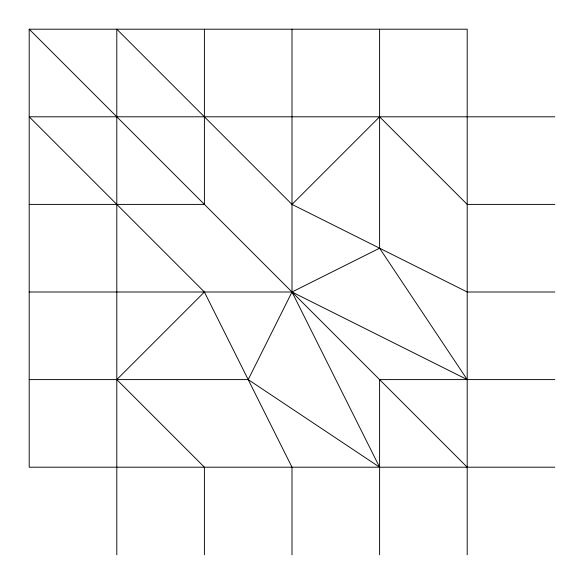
<?xml version="1.0" encoding="UTF-8"?>
<svg xmlns="http://www.w3.org/2000/svg" width="584" height="584" viewBox="0 0 584 584"><rect width="100%" height="100%" fill="white"/><g stroke="black" fill="none" stroke-linecap="round" stroke-linejoin="round"><path stroke-width="0.88" d="M29.2 379.6L248.2 379.6L292 292L292 29.2M554.8 116.8L29.2 116.8L204.4 292L116.8 379.6L204.4 467.2L204.4 554.8M116.8 554.8L116.8 29.2L292 204.4L379.6 116.8L467.2 204.4L554.8 204.4M379.6 29.2L379.6 248.2L292 292L29.2 292M554.8 467.2L29.2 467.2L29.2 29.2L467.2 29.2L467.2 554.8M29.2 204.4L204.4 204.4L204.4 29.2M554.8 292L467.2 292L292 204.4M554.8 379.6L379.6 379.6L379.6 554.8M248.2 379.6L379.6 467.2L292 292L467.2 379.6L379.6 248.2M29.2 29.2L467.2 467.2M204.4 292L292 467.2L292 554.8"/></g></svg>
